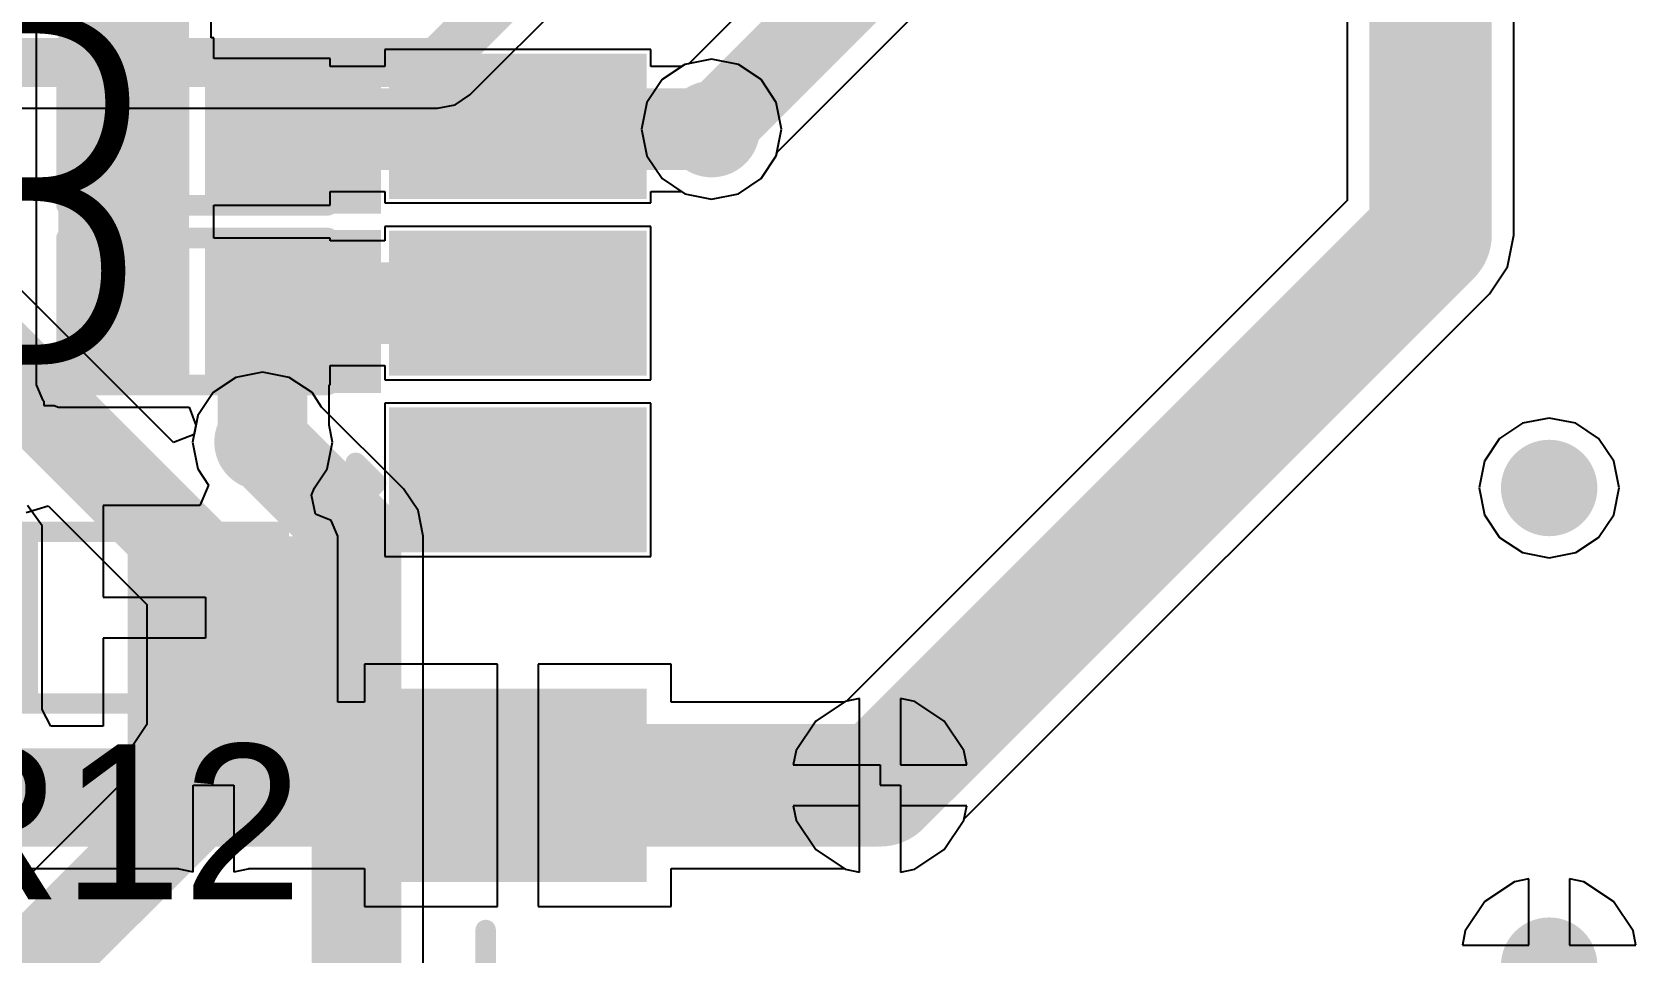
# Model space of a CAD drawing. Header units: millimetres. Extents: x -0.26 to 4.68, y -0.29 to 2.93.
# Drawn here: x 3.8586 to 4.2513, y 0.5709 to 0.7964 of the extents above; entities that cross this region are included whole.
import ezdxf

# ---------------------------------------------------------------- set-up
doc = ezdxf.new("R2010")
doc.units = ezdxf.units.MM
doc.header["$MEASUREMENT"] = 0
for name, color, linetype in [('BottomLayer', 5, 'Continuous'), ('BottomSolder', 6, 'Continuous'), ('TopLayer', 1, 'Continuous'), ('TopOverlay', 2, 'Continuous'), ('TopPaste', 8, 'Continuous'), ('TopSolder', 216, 'Continuous'), ('ViaHoleLayer', 16, 'Continuous')]:
    doc.layers.add(name, color=color, linetype=linetype)
doc.styles.add('Arial', font='arial.ttf', dxfattribs={"height": 0.2})

# ---------------------------------------------------------------- blocks, each defined once
blk = doc.blocks.new('R___0603_71')
at = {"layer": 'TopLayer'}
for points in [[(-0.015, 0.0175), (-0.015, -0.0175), (-0.045, -0.0175), (-0.045, 0.0175)], [(0.045, 0.0175), (0.045, -0.0175), (0.015, -0.0175), (0.015, 0.0175)]]:
    blk.add_hatch(color=1, dxfattribs=at).paths.add_polyline_path(points)
at = {"layer": 'TopPaste'}
for points in [[(-0.015, 0.0175), (-0.015, -0.0175), (-0.045, -0.0175), (-0.045, 0.0175)], [(0.045, 0.0175), (0.045, -0.0175), (0.015, -0.0175), (0.015, 0.0175)]]:
    blk.add_hatch(color=8, dxfattribs=at).paths.add_polyline_path(points)
at = {"layer": 'TopSolder'}
for points in [[(-0.011, 0.0215), (-0.011, -0.0215), (-0.049, -0.0215), (-0.049, 0.0215)], [(0.049, 0.0215), (0.049, -0.0215), (0.011, -0.0215), (0.011, 0.0215)]]:
    blk.add_hatch(color=216, dxfattribs=at).paths.add_polyline_path(points)
at = {"layer": 'TopOverlay', "const_width": 0.005}
for points in [[(0.048, 0.021), (-0.048, 0.021)], [(-0.048, 0.021), (-0.048, -0.021)], [(0.048, 0.021), (0.048, -0.021)], [(0.048, -0.021), (-0.048, -0.021)]]:
    blk.add_lwpolyline(points, dxfattribs=at)
at = {"layer": 'TopOverlay', "const_width": 0.0025}
for points in [[(-0.04925, 0.021, 1), (-0.04675, 0.021, 1)], [(-0.04925, 0.021, 1), (-0.04675, 0.021, 1)], [(0.04675, 0.021, 1), (0.04925, 0.021, 1)], [(0.04675, 0.021, 1), (0.04925, 0.021, 1)], [(-0.04925, -0.021, 1), (-0.04675, -0.021, 1)], [(-0.04925, -0.021, 1), (-0.04675, -0.021, 1)], [(0.04675, -0.021, 1), (0.04925, -0.021, 1)], [(0.04675, -0.021, 1), (0.04925, -0.021, 1)]]:
    blk.add_lwpolyline(points, format="xyb", close=True, dxfattribs=at)
blk = doc.blocks.new('DM3BT_DSF_PEJS_102')
at = {"layer": 'TopLayer'}
for points in [[(-0.20669, 0.32087), (-0.16732, 0.32087), (-0.16732, 0.26575), (-0.20669, 0.26575)], [(-0.12598, 0.26575), (-0.12598, 0.32087), (-0.09843, 0.32087), (-0.09843, 0.26575)], [(-0.08268, 0.26575), (-0.08268, 0.32087), (-0.05512, 0.32087), (-0.05512, 0.26575)], [(-0.03937, 0.26575), (-0.03937, 0.32087), (-0.01181, 0.32087), (-0.01181, 0.26575)]]:
    blk.add_hatch(color=1, dxfattribs=at).paths.add_polyline_path(points)
at = {"layer": 'TopPaste'}
for points in [[(-0.20669, 0.32087), (-0.16732, 0.32087), (-0.16732, 0.26575), (-0.20669, 0.26575)], [(-0.12598, 0.26575), (-0.12598, 0.32087), (-0.09843, 0.32087), (-0.09843, 0.26575)], [(-0.08268, 0.26575), (-0.08268, 0.32087), (-0.05512, 0.32087), (-0.05512, 0.26575)], [(-0.03937, 0.26575), (-0.03937, 0.32087), (-0.01181, 0.32087), (-0.01181, 0.26575)]]:
    blk.add_hatch(color=8, dxfattribs=at).paths.add_polyline_path(points)
at = {"layer": 'TopSolder'}
for points in [[(-0.21069, 0.32487), (-0.16332, 0.32487), (-0.16332, 0.26175), (-0.21069, 0.26175)], [(-0.12998, 0.26175), (-0.12998, 0.32487), (-0.09443, 0.32487), (-0.09443, 0.26175)], [(-0.08668, 0.26175), (-0.08668, 0.32487), (-0.05112, 0.32487), (-0.05112, 0.26175)], [(-0.04337, 0.26175), (-0.04337, 0.32487), (-0.00781, 0.32487), (-0.00781, 0.26175)]]:
    blk.add_hatch(color=216, dxfattribs=at).paths.add_polyline_path(points)
at = {"layer": 'TopOverlay', "const_width": 0.005}
for points in [[(-0.118, 0.333), (-0.108, 0.333)], [(-0.118, 0.333), (-0.113, 0.328)], [(-0.108, 0.333), (-0.113, 0.328)], [(-0.27559, 0.30118), (-0.22244, 0.30118)]]:
    blk.add_lwpolyline(points, dxfattribs=at)
at = {"layer": 'TopOverlay', "const_width": 0.0025}
for points in [[(-0.11925, 0.333, 1), (-0.11675, 0.333, 1)], [(-0.11925, 0.333, 1), (-0.11675, 0.333, 1)], [(-0.10925, 0.333, 1), (-0.10675, 0.333, 1)], [(-0.10925, 0.333, 1), (-0.10675, 0.333, 1)], [(-0.11425, 0.328, 1), (-0.11175, 0.328, 1)], [(-0.11425, 0.328, 1), (-0.11175, 0.328, 1)], [(-0.22369, 0.30118, 1), (-0.22119, 0.30118, 1)]]:
    blk.add_lwpolyline(points, format="xyb", close=True, dxfattribs=at)
blk = doc.blocks.new('DFN1006_2L__125')
at = {"layer": 'TopLayer'}
for points in [[(-0.02756, 0.01299), (-0.00591, 0.01299), (-0.00591, -0.01299), (-0.02756, -0.01299)], [(0.00591, 0.01299), (0.02756, 0.01299), (0.02756, -0.01299), (0.00591, -0.01299)]]:
    blk.add_hatch(color=1, dxfattribs=at).paths.add_polyline_path(points)
at = {"layer": 'TopOverlay'}
blk.add_hatch(color=2, dxfattribs=at).paths.add_polyline_path([(-0.045, -0.02), (-0.032, -0.02), (-0.032, 0.02), (-0.045, 0.02)])
at = {"layer": 'TopPaste'}
for points in [[(-0.02756, 0.01299), (-0.00591, 0.01299), (-0.00591, -0.01299), (-0.02756, -0.01299)], [(0.00591, 0.01299), (0.02756, 0.01299), (0.02756, -0.01299), (0.00591, -0.01299)]]:
    blk.add_hatch(color=8, dxfattribs=at).paths.add_polyline_path(points)
at = {"layer": 'TopSolder'}
for points in [[(-0.03156, 0.01699), (-0.00191, 0.01699), (-0.00191, -0.01699), (-0.03156, -0.01699)], [(0.00191, 0.01699), (0.03156, 0.01699), (0.03156, -0.01699), (0.00191, -0.01699)]]:
    blk.add_hatch(color=216, dxfattribs=at).paths.add_polyline_path(points)
at = {"layer": 'TopOverlay', "const_width": 0.005}
for points in [[(-0.032, 0.018), (-0.032, -0.018)], [(0.032, 0.018), (-0.032, 0.018)], [(0.032, 0.018), (0.032, -0.018)], [(0.032, -0.018), (-0.032, -0.018)]]:
    blk.add_lwpolyline(points, dxfattribs=at)
at = {"layer": 'TopOverlay', "const_width": 0.0025}
for points in [[(-0.03325, 0.018, 1), (-0.03075, 0.018, 1)], [(-0.03325, 0.018, 1), (-0.03075, 0.018, 1)], [(0.03075, 0.018, 1), (0.03325, 0.018, 1)], [(0.03075, 0.018, 1), (0.03325, 0.018, 1)], [(-0.03325, -0.018, 1), (-0.03075, -0.018, 1)], [(-0.03325, -0.018, 1), (-0.03075, -0.018, 1)], [(0.03075, -0.018, 1), (0.03325, -0.018, 1)], [(0.03075, -0.018, 1), (0.03325, -0.018, 1)]]:
    blk.add_lwpolyline(points, format="xyb", close=True, dxfattribs=at)
blk = doc.blocks.new('DFN1006_2L__126')
at = {"layer": 'TopLayer'}
for points in [[(-0.02756, 0.01299), (-0.00591, 0.01299), (-0.00591, -0.01299), (-0.02756, -0.01299)], [(0.00591, 0.01299), (0.02756, 0.01299), (0.02756, -0.01299), (0.00591, -0.01299)]]:
    blk.add_hatch(color=1, dxfattribs=at).paths.add_polyline_path(points)
at = {"layer": 'TopOverlay'}
blk.add_hatch(color=2, dxfattribs=at).paths.add_polyline_path([(-0.045, -0.02), (-0.032, -0.02), (-0.032, 0.02), (-0.045, 0.02)])
at = {"layer": 'TopPaste'}
for points in [[(-0.02756, 0.01299), (-0.00591, 0.01299), (-0.00591, -0.01299), (-0.02756, -0.01299)], [(0.00591, 0.01299), (0.02756, 0.01299), (0.02756, -0.01299), (0.00591, -0.01299)]]:
    blk.add_hatch(color=8, dxfattribs=at).paths.add_polyline_path(points)
at = {"layer": 'TopSolder'}
for points in [[(-0.03156, 0.01699), (-0.00191, 0.01699), (-0.00191, -0.01699), (-0.03156, -0.01699)], [(0.00191, 0.01699), (0.03156, 0.01699), (0.03156, -0.01699), (0.00191, -0.01699)]]:
    blk.add_hatch(color=216, dxfattribs=at).paths.add_polyline_path(points)
at = {"layer": 'TopOverlay', "const_width": 0.005}
for points in [[(-0.032, 0.018), (-0.032, -0.018)], [(0.032, 0.018), (-0.032, 0.018)], [(0.032, 0.018), (0.032, -0.018)], [(0.032, -0.018), (-0.032, -0.018)]]:
    blk.add_lwpolyline(points, dxfattribs=at)
at = {"layer": 'TopOverlay', "const_width": 0.0025}
for points in [[(-0.03325, 0.018, 1), (-0.03075, 0.018, 1)], [(-0.03325, 0.018, 1), (-0.03075, 0.018, 1)], [(0.03075, 0.018, 1), (0.03325, 0.018, 1)], [(0.03075, 0.018, 1), (0.03325, 0.018, 1)], [(-0.03325, -0.018, 1), (-0.03075, -0.018, 1)], [(-0.03325, -0.018, 1), (-0.03075, -0.018, 1)], [(0.03075, -0.018, 1), (0.03325, -0.018, 1)], [(0.03075, -0.018, 1), (0.03325, -0.018, 1)]]:
    blk.add_lwpolyline(points, format="xyb", close=True, dxfattribs=at)

msp = doc.modelspace()

# ---------------------------------------------------------------- hatches: boundary and pattern name
at = {"layer": 'BottomLayer'}
h = msp.add_hatch(color=5, dxfattribs=at)
edge = h.paths.add_edge_path()
edge.add_arc((4.02497, 0.77267), 0.01181, 0, 360)
h = msp.add_hatch(color=5, dxfattribs=at)
edge = h.paths.add_edge_path()
edge.add_arc((3.915, 0.696), 0.01181, 0, 360)
h = msp.add_hatch(color=5, dxfattribs=at)
edge = h.paths.add_edge_path()
edge.add_arc((4.23005, 0.68477), 0.01181, 0, 360)
h = msp.add_hatch(color=5, dxfattribs=at)
edge = h.paths.add_edge_path()
edge.add_arc((3.903, 0.612), 0.01181, 0, 360)
h = msp.add_hatch(color=5, dxfattribs=at)
edge = h.paths.add_edge_path()
edge.add_arc((4.06621, 0.61194), 0.01181, 0, 360)
h = msp.add_hatch(color=5, dxfattribs=at)
edge = h.paths.add_edge_path()
edge.add_arc((4.23005, 0.56777), 0.01181, 0, 360)
at = {"layer": 'BottomSolder'}
h = msp.add_hatch(color=6, dxfattribs=at)
edge = h.paths.add_edge_path()
edge.add_arc((4.02497, 0.77267), 0.00591, 0, 360)
h = msp.add_hatch(color=6, dxfattribs=at)
edge = h.paths.add_edge_path()
edge.add_arc((3.915, 0.696), 0.00591, 0, 360)
h = msp.add_hatch(color=6, dxfattribs=at)
edge = h.paths.add_edge_path()
edge.add_arc((4.23005, 0.68477), 0.00591, 0, 360)
h = msp.add_hatch(color=6, dxfattribs=at)
edge = h.paths.add_edge_path()
edge.add_arc((3.903, 0.612), 0.00591, 0, 360)
h = msp.add_hatch(color=6, dxfattribs=at)
edge = h.paths.add_edge_path()
edge.add_arc((4.06621, 0.61194), 0.00591, 0, 360)
h = msp.add_hatch(color=6, dxfattribs=at)
edge = h.paths.add_edge_path()
edge.add_arc((4.23005, 0.56777), 0.00591, 0, 360)
at = {"layer": 'TopLayer'}
for points in [[(3.865, 0.71), (3.897, 0.71), (3.897, 0.964), (3.865, 0.964)], [(3.882, 0.59694), (3.928, 0.59694), (3.928, 0.67294), (3.882, 0.67294)], [(3.78286, 0.59694), (3.888, 0.59694), (3.888, 0.621), (3.78286, 0.621)]]:
    msp.add_hatch(color=1, dxfattribs=at).paths.add_polyline_path(points)
h = msp.add_hatch(color=1, dxfattribs=at)
edge = h.paths.add_edge_path()
edge.add_arc((4.02497, 0.77267), 0.01181, 0, 360)
h = msp.add_hatch(color=1, dxfattribs=at)
edge = h.paths.add_edge_path()
edge.add_arc((3.915, 0.696), 0.01181, 0, 360)
h = msp.add_hatch(color=1, dxfattribs=at)
edge = h.paths.add_edge_path()
edge.add_arc((4.23005, 0.68477), 0.01181, 0, 360)
h = msp.add_hatch(color=1, dxfattribs=at)
edge = h.paths.add_edge_path()
edge.add_arc((3.903, 0.612), 0.01181, 0, 360)
h = msp.add_hatch(color=1, dxfattribs=at)
edge = h.paths.add_edge_path()
edge.add_arc((4.06621, 0.61194), 0.01181, 0, 360)
h = msp.add_hatch(color=1, dxfattribs=at)
edge = h.paths.add_edge_path()
edge.add_arc((4.23005, 0.56777), 0.01181, 0, 360)
at = {"layer": 'TopSolder'}
h = msp.add_hatch(color=216, dxfattribs=at)
edge = h.paths.add_edge_path()
edge.add_arc((4.02497, 0.77267), 0.00591, 0, 360)
h = msp.add_hatch(color=216, dxfattribs=at)
edge = h.paths.add_edge_path()
edge.add_arc((3.915, 0.696), 0.00591, 0, 360)
h = msp.add_hatch(color=216, dxfattribs=at)
edge = h.paths.add_edge_path()
edge.add_arc((4.23005, 0.68477), 0.00591, 0, 360)
h = msp.add_hatch(color=216, dxfattribs=at)
edge = h.paths.add_edge_path()
edge.add_arc((3.903, 0.612), 0.00591, 0, 360)
h = msp.add_hatch(color=216, dxfattribs=at)
edge = h.paths.add_edge_path()
edge.add_arc((4.06621, 0.61194), 0.00591, 0, 360)
h = msp.add_hatch(color=216, dxfattribs=at)
edge = h.paths.add_edge_path()
edge.add_arc((4.23005, 0.56777), 0.00591, 0, 360)
at = {"layer": 'ViaHoleLayer'}
h = msp.add_hatch(color=16, dxfattribs=at)
edge = h.paths.add_edge_path()
edge.add_arc((4.02497, 0.77267), 0.00591, 0, 360)
h = msp.add_hatch(color=16, dxfattribs=at)
edge = h.paths.add_edge_path()
edge.add_arc((3.915, 0.696), 0.00591, 0, 360)
h = msp.add_hatch(color=16, dxfattribs=at)
edge = h.paths.add_edge_path()
edge.add_arc((4.23005, 0.68477), 0.00591, 0, 360)
h = msp.add_hatch(color=16, dxfattribs=at)
edge = h.paths.add_edge_path()
edge.add_arc((3.903, 0.612), 0.00591, 0, 360)
h = msp.add_hatch(color=16, dxfattribs=at)
edge = h.paths.add_edge_path()
edge.add_arc((4.06621, 0.61194), 0.00591, 0, 360)
h = msp.add_hatch(color=16, dxfattribs=at)
edge = h.paths.add_edge_path()
edge.add_arc((4.23005, 0.56777), 0.00591, 0, 360)

# ---------------------------------------------------------------- linework, layer by layer
at = {"layer": 'BottomLayer'}
for p, q in [((4.18061, 0.89526), (4.18061, 0.75518)), ((4.22139, 0.74673), (4.22139, 0.88769)), ((3.9658, 0.78107), (4.02776, 0.84302)), ((4.05571, 0.82503), (4.01937, 0.78869)), ((4.041, 0.76706), (4.08181, 0.80788)), ((4.01842, 0.7885), (4.01285, 0.78479)), ((4.01937, 0.78869), (4.01842, 0.7885)), ((4.01285, 0.78479), (4.00914, 0.77923)), ((3.69572, 0.77778), (3.95787, 0.77778)), ((3.95787, 0.77778), (3.96217, 0.77864)), ((3.95787, 0.77778), (3.95787, 0.77778)), ((3.96217, 0.77864), (3.9658, 0.78107)), ((4.00914, 0.77923), (4.00783, 0.77267)), ((4.00783, 0.77267), (4.00914, 0.76611)), ((4.00914, 0.76611), (4.01285, 0.76055)), ((4.03709, 0.76055), (4.04081, 0.76611)), ((4.04081, 0.76611), (4.041, 0.76706)), ((4.01285, 0.76055), (4.01842, 0.75683)), ((4.03153, 0.75683), (4.03709, 0.76055)), ((4.01842, 0.75683), (4.02497, 0.75553)), ((4.02497, 0.75553), (4.03153, 0.75683)), ((4.18061, 0.75518), (4.05797, 0.63254)), ((3.89317, 0.6959), (3.83559, 0.75348)), ((4.21984, 0.73893), (4.22139, 0.74673)), ((4.21542, 0.73231), (4.21984, 0.73893)), ((4.08681, 0.6037), (4.21542, 0.73231)), ((3.90844, 0.71184), (3.90288, 0.70812)), ((3.915, 0.71314), (3.90844, 0.71184)), ((3.92156, 0.71184), (3.915, 0.71314)), ((3.92712, 0.70812), (3.92156, 0.71184)), ((3.90288, 0.70812), (3.89916, 0.70256)), ((3.92947, 0.7046), (3.92712, 0.70812)), ((3.94954, 0.68454), (3.92947, 0.7046)), ((3.89916, 0.70256), (3.89824, 0.6979)), ((4.22349, 0.70061), (4.21793, 0.69689)), ((4.23005, 0.70191), (4.22349, 0.70061)), ((4.23661, 0.70061), (4.23005, 0.70191)), ((4.24217, 0.69689), (4.23661, 0.70061)), ((3.89824, 0.6979), (3.89317, 0.6959)), ((4.21793, 0.69689), (4.21422, 0.69133)), ((4.24589, 0.69133), (4.24217, 0.69689)), ((4.21422, 0.69133), (4.21291, 0.68477)), ((4.24719, 0.68477), (4.24589, 0.69133)), ((3.95307, 0.67924), (3.94954, 0.68454)), ((4.21291, 0.68477), (4.21422, 0.67821)), ((4.24589, 0.67821), (4.24719, 0.68477)), ((3.85711, 0.67875), (3.86253, 0.68039)), ((3.86253, 0.68039), (3.88669, 0.65624)), ((3.95431, 0.673), (3.95307, 0.67924)), ((4.21422, 0.67821), (4.21793, 0.67265)), ((4.24217, 0.67265), (4.24589, 0.67821)), ((3.95431, 0.558), (3.95431, 0.673)), ((4.21793, 0.67265), (4.22349, 0.66894)), ((4.23661, 0.66894), (4.24217, 0.67265)), ((4.22349, 0.66894), (4.23005, 0.66763)), ((4.23005, 0.66763), (4.23661, 0.66894)), ((3.88669, 0.65624), (3.88669, 0.62684)), ((4.0577, 0.63249), (4.05048, 0.62767)), ((4.05797, 0.63254), (4.0577, 0.63249)), ((3.88669, 0.62684), (3.88245, 0.62051)), ((4.05048, 0.62767), (4.04566, 0.62045)), ((3.88245, 0.62051), (3.88095, 0.61297)), ((4.04566, 0.62045), (4.04496, 0.61694)), ((4.04496, 0.61694), (4.06621, 0.61694)), ((4.06621, 0.61694), (4.06621, 0.61194)), ((3.88095, 0.61297), (3.7963, 0.52831)), ((4.06621, 0.61194), (4.07121, 0.61194)), ((4.07121, 0.61194), (4.07121, 0.5907)), ((4.06121, 0.60694), (4.04496, 0.60694)), ((4.04496, 0.60694), (4.04566, 0.60343)), ((4.06121, 0.5907), (4.06121, 0.60694)), ((4.04566, 0.60343), (4.05048, 0.59622)), ((4.08193, 0.59622), (4.08675, 0.60343)), ((4.08675, 0.60343), (4.08681, 0.6037)), ((4.05048, 0.59622), (4.0577, 0.5914)), ((4.07472, 0.5914), (4.08193, 0.59622)), ((4.0577, 0.5914), (4.06121, 0.5907)), ((4.07121, 0.5907), (4.07472, 0.5914)), ((4.22154, 0.58832), (4.21433, 0.5835)), ((4.22505, 0.58901), (4.22154, 0.58832)), ((4.22505, 0.57277), (4.22505, 0.58901)), ((4.23856, 0.58832), (4.23505, 0.58901)), ((4.23505, 0.58901), (4.23505, 0.57277)), ((4.24578, 0.5835), (4.23856, 0.58832)), ((4.21433, 0.5835), (4.20951, 0.57628)), ((4.2506, 0.57628), (4.24578, 0.5835)), ((4.20951, 0.57628), (4.20881, 0.57277)), ((4.2513, 0.57277), (4.2506, 0.57628)), ((4.20881, 0.57277), (4.22505, 0.57277)), ((4.23505, 0.57277), (4.2513, 0.57277))]:
    msp.add_line(p, q, dxfattribs=at)
for points, const_width in [([(4.201, 0.74673), (4.201, 0.904)], 0.03), ([(3.95787, 0.789), (4.02881, 0.85994)], 0.012), ([(4.02497, 0.77267), (4.071, 0.81869)], 0.02), ([(3.683, 0.789), (3.95787, 0.789)], 0.012), ([(4.06621, 0.61194), (4.201, 0.74673)], 0.03), ([(3.82405, 0.74195), (3.903, 0.663)], 0.022), ([(3.915, 0.696), (3.938, 0.673)], 0.022), ([(3.938, 0.558), (3.938, 0.673)], 0.022), ([(3.903, 0.612), (3.903, 0.663)], 0.022), ([(3.80306, 0.512), (3.903, 0.61194)], 0.022), ([(3.903, 0.61194), (3.903, 0.612)], 0.022)]:
    msp.add_lwpolyline(points, dxfattribs=dict(at, const_width=const_width))
for points, const_width in [([(3.95487, 0.789, 1), (3.96087, 0.789, 1)], 0.006), ([(3.95487, 0.789, 1), (3.96087, 0.789, 1)], 0.006), ([(4.01997, 0.77267, 1), (4.02997, 0.77267, 1)], 0.01), ([(4.1935, 0.74673, 1), (4.2085, 0.74673, 1)], 0.015), ([(4.1935, 0.74673, 1), (4.2085, 0.74673, 1)], 0.015), ([(3.9095, 0.696, 1), (3.9205, 0.696, 1)], 0.011), ([(3.9325, 0.673, 1), (3.9435, 0.673, 1)], 0.011), ([(3.9325, 0.673, 1), (3.9435, 0.673, 1)], 0.011), ([(3.8975, 0.663, 1), (3.9085, 0.663, 1)], 0.011), ([(3.8975, 0.663, 1), (3.9085, 0.663, 1)], 0.011), ([(4.05871, 0.61194, 1), (4.07371, 0.61194, 1)], 0.015), ([(3.8975, 0.612, 1), (3.9085, 0.612, 1)], 0.011), ([(3.8975, 0.612, 1), (3.9085, 0.612, 1)], 0.011), ([(3.8975, 0.61194, 1), (3.9085, 0.61194, 1)], 0.011), ([(3.8975, 0.61194, 1), (3.9085, 0.61194, 1)], 0.011)]:
    msp.add_lwpolyline(points, format="xyb", close=True, dxfattribs=dict(at, const_width=const_width))
at = {"layer": 'TopLayer'}
for p, q in [((3.85959, 0.84645), (3.85959, 0.71)), ((3.90241, 0.79499), (3.90241, 0.84282)), ((3.90309, 0.79499), (3.90241, 0.79499)), ((3.90309, 0.78999), (3.90309, 0.79499)), ((3.93156, 0.78999), (3.90309, 0.78999)), ((3.93156, 0.78797), (3.93156, 0.78999)), ((4.01007, 0.79214), (3.94496, 0.79214)), ((3.94496, 0.79214), (3.94496, 0.78797)), ((4.01007, 0.78797), (4.01007, 0.79214)), ((4.02497, 0.78981), (4.01842, 0.7885)), ((4.03153, 0.7885), (4.02497, 0.78981)), ((3.94496, 0.78797), (3.93156, 0.78797)), ((4.01762, 0.78797), (4.01007, 0.78797)), ((4.01842, 0.7885), (4.01762, 0.78797)), ((4.03709, 0.78479), (4.03153, 0.7885)), ((4.04081, 0.77923), (4.03709, 0.78479)), ((4.04211, 0.77267), (4.04081, 0.77923)), ((4.04081, 0.76611), (4.04211, 0.77267)), ((4.03709, 0.76055), (4.04081, 0.76611)), ((4.03153, 0.75683), (4.03709, 0.76055)), ((3.93156, 0.75401), (3.93156, 0.75739)), ((3.93156, 0.75739), (3.94496, 0.75739)), ((3.94496, 0.75739), (3.94496, 0.75458)), ((3.94496, 0.75458), (4.01007, 0.75458)), ((4.01007, 0.75458), (4.01007, 0.75739)), ((4.01007, 0.75739), (4.01759, 0.75739)), ((4.01759, 0.75739), (4.01842, 0.75683)), ((4.01842, 0.75683), (4.02497, 0.75553)), ((4.02497, 0.75553), (4.03153, 0.75683)), ((3.90309, 0.74599), (3.90309, 0.75401)), ((3.90309, 0.75401), (3.93156, 0.75401)), ((4.01007, 0.74883), (3.94496, 0.74883)), ((3.94496, 0.74883), (3.94496, 0.74534)), ((4.01007, 0.71127), (4.01007, 0.74883)), ((3.93156, 0.74599), (3.90309, 0.74599)), ((3.93156, 0.74534), (3.93156, 0.74599)), ((3.94496, 0.74534), (3.93156, 0.74534)), ((3.93156, 0.71001), (3.93156, 0.71476)), ((3.93156, 0.71476), (3.94496, 0.71476)), ((3.94496, 0.71476), (3.94496, 0.71127)), ((3.94496, 0.71127), (4.01007, 0.71127)), ((3.85959, 0.71), (3.86117, 0.70617)), ((3.93131, 0.70016), (3.93131, 0.71001)), ((3.93131, 0.71001), (3.93156, 0.71001)), ((3.86117, 0.70617), (3.86144, 0.70606)), ((3.86144, 0.70606), (3.86144, 0.70501)), ((3.86144, 0.70501), (3.86399, 0.70501)), ((3.86399, 0.70501), (3.865, 0.70459)), ((3.865, 0.70459), (3.897, 0.70459)), ((3.897, 0.70459), (3.89869, 0.70016)), ((4.01007, 0.70552), (3.94496, 0.70552)), ((3.94496, 0.70552), (3.94496, 0.66796)), ((4.01007, 0.66796), (4.01007, 0.70552)), ((3.89869, 0.70016), (3.89786, 0.696)), ((3.93214, 0.696), (3.93131, 0.70016)), ((4.22349, 0.70061), (4.21793, 0.69689)), ((4.23005, 0.70191), (4.22349, 0.70061)), ((4.23661, 0.70061), (4.23005, 0.70191)), ((4.24217, 0.69689), (4.23661, 0.70061)), ((3.89786, 0.696), (3.89916, 0.68944)), ((3.93084, 0.68944), (3.93214, 0.696)), ((4.21793, 0.69689), (4.21422, 0.69133)), ((4.24589, 0.69133), (4.24217, 0.69689)), ((4.21422, 0.69133), (4.21291, 0.68477)), ((4.24719, 0.68477), (4.24589, 0.69133)), ((3.89916, 0.68944), (3.9018, 0.6855)), ((3.92773, 0.68479), (3.93084, 0.68944)), ((3.9018, 0.6855), (3.89962, 0.6805)), ((3.92701, 0.68301), (3.92773, 0.68479)), ((4.21291, 0.68477), (4.21422, 0.67821)), ((4.24589, 0.67821), (4.24719, 0.68477)), ((3.861, 0.6755), (3.85746, 0.6805)), ((3.89962, 0.6805), (3.876, 0.6805)), ((3.876, 0.6805), (3.876, 0.658)), ((3.928, 0.67835), (3.92701, 0.68301)), ((3.861, 0.6305), (3.861, 0.6755)), ((3.861, 0.6755), (3.861, 0.6755)), ((3.93183, 0.67677), (3.928, 0.67835)), ((3.93341, 0.67294), (3.93183, 0.67677)), ((4.21422, 0.67821), (4.21793, 0.67265)), ((4.24217, 0.67265), (4.24589, 0.67821)), ((3.93341, 0.63233), (3.93341, 0.67294)), ((4.21793, 0.67265), (4.22349, 0.66894)), ((4.23661, 0.66894), (4.24217, 0.67265)), ((3.94496, 0.66796), (4.01007, 0.66796)), ((4.22349, 0.66894), (4.23005, 0.66763)), ((4.23005, 0.66763), (4.23661, 0.66894)), ((3.876, 0.658), (3.901, 0.658)), ((3.901, 0.658), (3.901, 0.648)), ((3.901, 0.648), (3.876, 0.648)), ((3.876, 0.648), (3.876, 0.62641)), ((3.97252, 0.64163), (3.93996, 0.64163)), ((3.93996, 0.64163), (3.93996, 0.63233)), ((3.97252, 0.61194), (3.97252, 0.64163)), ((4.01507, 0.64163), (3.98252, 0.64163)), ((3.98252, 0.64163), (3.98252, 0.61194)), ((4.01507, 0.63233), (4.01507, 0.64163)), ((3.93996, 0.63233), (3.93341, 0.63233)), ((4.05747, 0.63233), (4.01507, 0.63233)), ((4.0577, 0.63249), (4.05747, 0.63233)), ((4.06121, 0.63318), (4.0577, 0.63249)), ((4.06121, 0.61194), (4.06121, 0.63318)), ((4.07472, 0.63249), (4.07121, 0.63318)), ((4.07121, 0.63318), (4.07121, 0.61694)), ((4.08193, 0.62767), (4.07472, 0.63249)), ((3.8632, 0.62641), (3.861, 0.6305)), ((3.876, 0.62641), (3.8632, 0.62641)), ((4.08675, 0.62045), (4.08193, 0.62767)), ((4.07121, 0.61694), (4.08745, 0.61694)), ((4.08745, 0.61694), (4.08675, 0.62045)), ((3.898, 0.59076), (3.898, 0.612)), ((3.898, 0.612), (3.908, 0.612)), ((3.908, 0.612), (3.908, 0.59076)), ((3.97252, 0.58226), (3.97252, 0.61194)), ((3.98252, 0.61194), (3.98252, 0.58226)), ((4.06121, 0.5907), (4.06121, 0.61194)), ((4.08745, 0.60694), (4.07121, 0.60694)), ((4.07121, 0.60694), (4.07121, 0.5907)), ((4.08675, 0.60343), (4.08745, 0.60694)), ((4.08193, 0.59622), (4.08675, 0.60343)), ((4.07472, 0.5914), (4.08193, 0.59622)), ((3.80648, 0.59153), (3.89438, 0.59153)), ((3.89438, 0.59153), (3.89449, 0.59145)), ((3.89449, 0.59145), (3.898, 0.59076)), ((3.908, 0.59076), (3.91151, 0.59145)), ((3.91151, 0.59145), (3.91162, 0.59153)), ((3.91162, 0.59153), (3.928, 0.59153)), ((3.928, 0.59153), (3.92805, 0.59155)), ((3.92805, 0.59155), (3.93996, 0.59155)), ((3.93996, 0.59155), (3.93996, 0.58226)), ((4.01507, 0.58226), (4.01507, 0.59155)), ((4.01507, 0.59155), (4.05747, 0.59155)), ((4.05747, 0.59155), (4.0577, 0.5914)), ((4.0577, 0.5914), (4.06121, 0.5907)), ((4.07121, 0.5907), (4.07472, 0.5914)), ((4.22154, 0.58832), (4.21433, 0.5835)), ((4.22505, 0.58901), (4.22154, 0.58832)), ((4.22505, 0.57277), (4.22505, 0.58901)), ((4.23856, 0.58832), (4.23505, 0.58901)), ((4.23505, 0.58901), (4.23505, 0.57277)), ((4.24578, 0.5835), (4.23856, 0.58832)), ((3.93996, 0.58226), (3.97252, 0.58226)), ((3.98252, 0.58226), (4.01507, 0.58226)), ((4.21433, 0.5835), (4.20951, 0.57628)), ((4.2506, 0.57628), (4.24578, 0.5835)), ((4.20951, 0.57628), (4.20881, 0.57277)), ((4.2513, 0.57277), (4.2506, 0.57628)), ((4.20881, 0.57277), (4.22505, 0.57277)), ((4.23505, 0.57277), (4.2513, 0.57277))]:
    msp.add_line(p, q, dxfattribs=at)
for points, const_width in [([(3.97593, 0.77495), (3.97752, 0.77336)], 0.022), ([(3.91741, 0.77268), (3.97366, 0.77268)], 0.02), ([(3.97368, 0.77268), (4.02496, 0.77268)], 0.02), ([(3.91673, 0.772), (3.91741, 0.77268)], 0.012), ([(3.97366, 0.77268), (3.97593, 0.77495)], 0.012), ([(3.92095, 0.73005), (3.97752, 0.73005)], 0.02), ([(3.915, 0.696), (3.915, 0.72627)], 0.022), ([(3.903, 0.612), (3.90306, 0.61194)], 0.03), ([(3.90306, 0.61194), (3.97752, 0.61194)], 0.03), ([(3.97752, 0.61194), (4.06522, 0.61194)], 0.03)]:
    msp.add_lwpolyline(points, dxfattribs=dict(at, const_width=const_width))
for points, const_width in [([(3.97043, 0.77495, 1), (3.98143, 0.77495, 1)], 0.011), ([(3.91241, 0.77268, 1), (3.92241, 0.77268, 1)], 0.01), ([(3.96866, 0.77268, 1), (3.97866, 0.77268, 1)], 0.01), ([(3.96868, 0.77268, 1), (3.97868, 0.77268, 1)], 0.01), ([(3.97202, 0.77336, 1), (3.98302, 0.77336, 1)], 0.011), ([(4.01996, 0.77268, 1), (4.02996, 0.77268, 1)], 0.01), ([(3.91373, 0.772, 1), (3.91973, 0.772, 1)], 0.006), ([(3.91441, 0.77268, 1), (3.92041, 0.77268, 1)], 0.006), ([(3.97066, 0.77268, 1), (3.97666, 0.77268, 1)], 0.006), ([(3.97293, 0.77495, 1), (3.97892, 0.77495, 1)], 0.006), ([(3.91595, 0.73005, 1), (3.92595, 0.73005, 1)], 0.01), ([(3.97252, 0.73005, 1), (3.98252, 0.73005, 1)], 0.01), ([(3.9095, 0.72627, 1), (3.9205, 0.72627, 1)], 0.011), ([(3.9095, 0.696, 1), (3.9205, 0.696, 1)], 0.011), ([(3.8955, 0.612, 1), (3.9105, 0.612, 1)], 0.015), ([(3.89556, 0.61194, 1), (3.91056, 0.61194, 1)], 0.015), ([(3.89556, 0.61194, 1), (3.91056, 0.61194, 1)], 0.015), ([(3.97002, 0.61194, 1), (3.98502, 0.61194, 1)], 0.015), ([(3.97002, 0.61194, 1), (3.98502, 0.61194, 1)], 0.015), ([(4.05772, 0.61194, 1), (4.07272, 0.61194, 1)], 0.015)]:
    msp.add_lwpolyline(points, format="xyb", close=True, dxfattribs=dict(at, const_width=const_width))

# ---------------------------------------------------------------- block references
for name, p, rotation in [('DM3BT_DSF_PEJS_102', (4.27082, 0.79895), 90), ('DFN1006_2L__125', (3.899, 0.772), 180), ('DFN1006_2L__126', (3.899, 0.728), 180), ('R___0603_71', (3.871, 0.653), 180)]:
    msp.add_blockref(name, p, dxfattribs=dict(rotation=rotation))

# ---------------------------------------------------------------- texts
at = {"layer": 'TopOverlay', "style": 'Arial'}
for s, height, p in [('D', 0.045, (3.84, 0.756)), ('D', 0.045, (3.839, 0.715)), ('R12', 0.038, (3.82752, 0.58401))]:
    msp.add_text(s, height=height, dxfattribs=at).set_placement(p)

doc.saveas('drawing.dxf')
